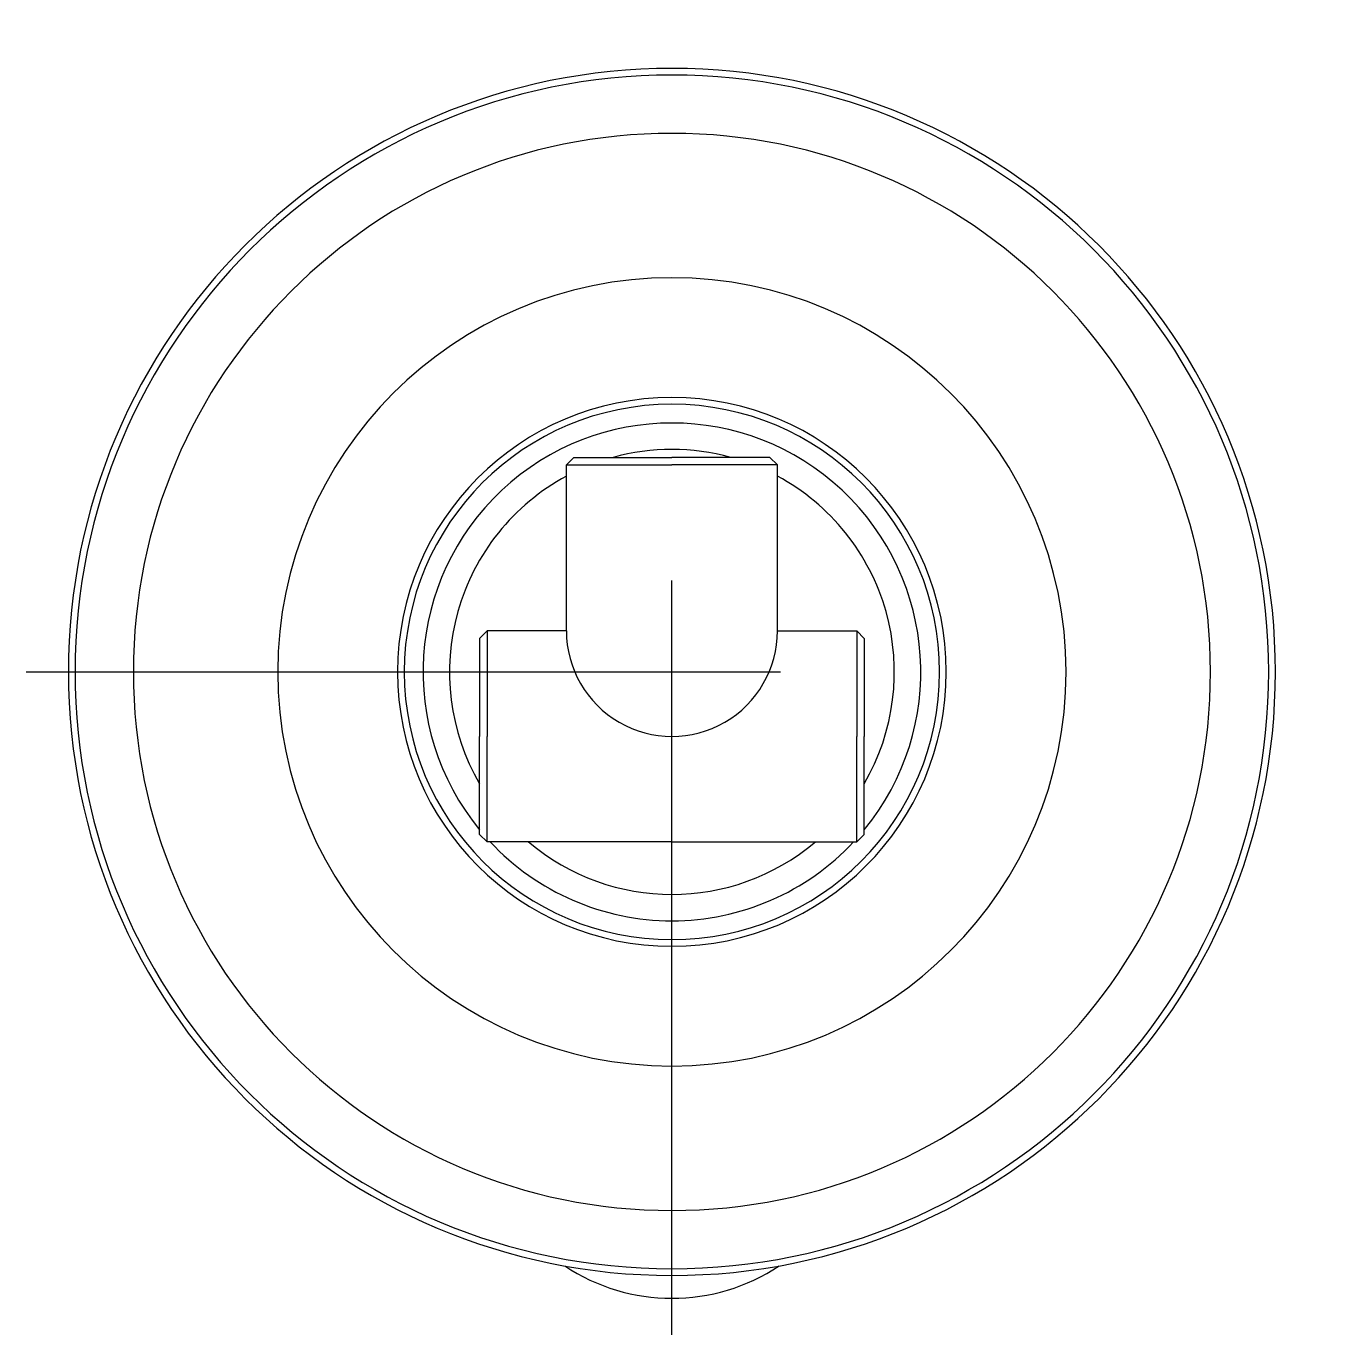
# Model space of a CAD drawing. Extents: x -728.245 to -728.072, y 0.526 to 0.699.
import ezdxf

# ---------------------------------------------------------------- set-up
doc = ezdxf.new("R2010")
doc.units = 0
doc.header["$LTSCALE"] = 0.2
doc.header["$MEASUREMENT"] = 0
doc.linetypes.add('AXES', pattern=[0.54, 0.3, -0.08, 0.08, -0.08])
doc.linetypes.add('CONTINU', pattern=[0])
doc.layers.get('0').update_dxf_attribs({"linetype": 'CONTINUOUS'})
doc.layers.add('DECA_EIXOS', color=5, linetype='AXES')

msp = doc.modelspace()

# ---------------------------------------------------------------- linework, layer by layer
at = {"linetype": 'CONTINU'}
for points in [[(-728.15955, 0.69367, 1), (-728.15955, 0.53367)], [(-728.15955, 0.69278, 1), (-728.15955, 0.53456)], [(-728.15955, 0.53367, 1), (-728.15955, 0.69367)], [(-728.15955, 0.53456, 1), (-728.15955, 0.69278)], [(-728.15955, 0.68506, 1), (-728.15955, 0.54228)], [(-728.15955, 0.54228, 1), (-728.15955, 0.68506)], [(-728.15955, 0.66592, 1), (-728.15955, 0.56143)], [(-728.15955, 0.56143, 1), (-728.15955, 0.66592)], [(-728.15955, 0.65004, 1), (-728.15955, 0.5773)], [(-728.15955, 0.64915, 1), (-728.15955, 0.57819)], [(-728.15955, 0.5773, 1), (-728.15955, 0.65004)], [(-728.15955, 0.57819, 1), (-728.15955, 0.64915)], [(-728.13406, 0.59274, 2.115544), (-728.18504, 0.59274)], [(-728.15175, 0.64211, 0.134607), (-728.16735, 0.64211)], [(-728.17354, 0.63962, 0.423719), (-728.18504, 0.59885)], [(-728.13406, 0.59885, 0.423719), (-728.14556, 0.63962)], [(-728.17354, 0.61912, 1.000001), (-728.14556, 0.61912)], [(-728.18363, 0.59113, 0.433727), (-728.13547, 0.59113)], [(-728.17856, 0.59113, 0.365412), (-728.14054, 0.59113)], [(-728.17376, 0.53494, 0.302639), (-728.14534, 0.53494)]]:
    msp.add_lwpolyline(points, format="xyb", dxfattribs=at)
for points in [[(-728.17354, 0.64111), (-728.17254, 0.64211)], [(-728.17254, 0.64211), (-728.15955, 0.64211)], [(-728.14656, 0.64211), (-728.15955, 0.64211)], [(-728.14556, 0.64111), (-728.14656, 0.64211)], [(-728.17354, 0.61912), (-728.17354, 0.64111)], [(-728.17354, 0.64111), (-728.15955, 0.64111)], [(-728.14556, 0.64111), (-728.15955, 0.64111)], [(-728.14556, 0.61912), (-728.14556, 0.64111)], [(-728.18404, 0.61912), (-728.18504, 0.61812)], [(-728.18504, 0.61812), (-728.18504, 0.60513)], [(-728.18404, 0.61912), (-728.18404, 0.60513)], [(-728.17354, 0.61912), (-728.18404, 0.61912)], [(-728.14556, 0.61912), (-728.13506, 0.61912)], [(-728.13506, 0.61912), (-728.13506, 0.60513)], [(-728.13506, 0.61912), (-728.13406, 0.61812)], [(-728.13406, 0.61812), (-728.13406, 0.60513)], [(-728.18504, 0.59213), (-728.18504, 0.60513)], [(-728.18404, 0.59113), (-728.18404, 0.60513)], [(-728.13506, 0.59113), (-728.13506, 0.60513)], [(-728.13406, 0.59213), (-728.13406, 0.60513)], [(-728.18404, 0.59113), (-728.18504, 0.59213)], [(-728.13506, 0.59113), (-728.13406, 0.59213)], [(-728.15955, 0.59113), (-728.18404, 0.59113)], [(-728.15955, 0.59113), (-728.13506, 0.59113)]]:
    msp.add_lwpolyline(points, dxfattribs=at)
at = {"layer": 'DECA_EIXOS'}
for points in [[(-728.15955, 0.5258), (-728.15955, 0.69927)], [(-728.24515, 0.61367), (-728.07168, 0.61367)]]:
    msp.add_lwpolyline(points, dxfattribs=at)

doc.saveas('drawing.dxf')
